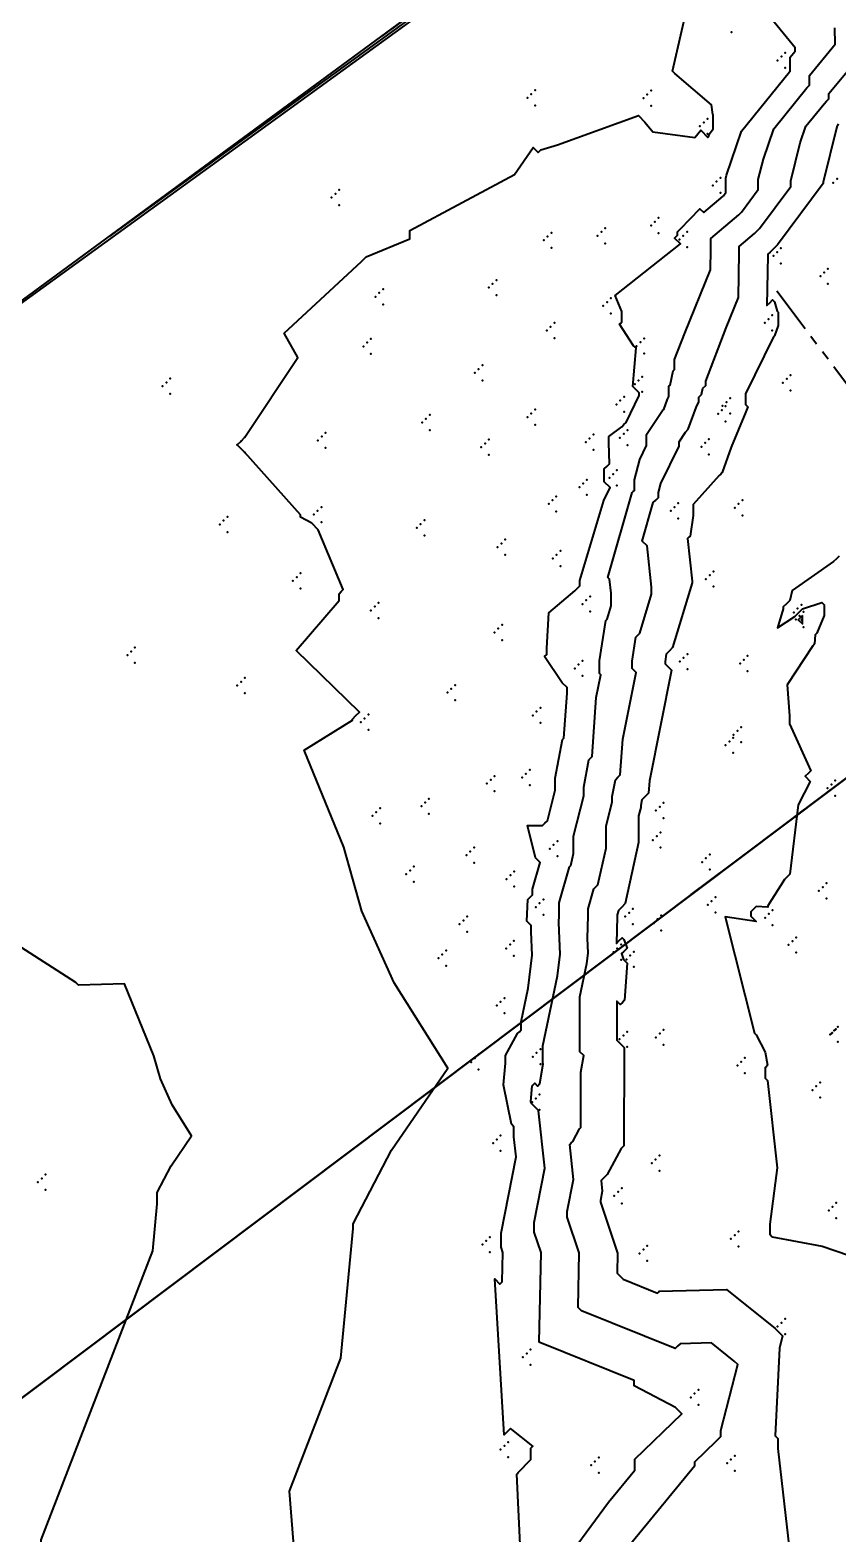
# Model space of a CAD drawing. Header units: metres. Extents: x 419582 to 423558, y 4805372 to 4807539.
# Drawn here: x 422705.66 to 422726.98, y 4807176.81 to 4807216.51 of the extents above; entities that cross this region are included whole.
import ezdxf

# ---------------------------------------------------------------- set-up
doc = ezdxf.new("R2010")
doc.units = ezdxf.units.M
doc.linetypes.add('PHANTOM', pattern=[2.5, 1.25, -0.25, 0.25, -0.25, 0.25, -0.25])
for name, color, linetype in [('C-TINN', 4, 'Continuous'), ('C-TINN-BNDY', 110, 'Continuous'), ('C-TOPO-MAJR', 9, 'Continuous'), ('C-TOPO-MINR', 8, 'Continuous'), ('LS', 7, 'Continuous')]:
    doc.layers.add(name, color=color, linetype=linetype)
doc.styles.get("Standard").update_dxf_attribs({"font": 'simplex.shx'})

# ---------------------------------------------------------------- blocks, each defined once
blk = doc.blocks.new('Susp A +0 +0')
at = {"linetype": 'PHANTOM', "flags": 128}
for points in [[(0, -11.382), (0, 11.382)], [(-11.382, 0), (11.382, 0)]]:
    blk.add_lwpolyline(points, dxfattribs=at)
at = {"flags": 128}
blk.add_lwpolyline([(-3.4, -3.4), (-3.4, 3.4), (3.4, 3.4), (3.4, -3.4)], close=True, dxfattribs=at)
at = {"layer": 'LS', "insert": (-3.273, -0.383), "char_height": 0.51577, "width": 9.13592, "attachment_point": 1}
blk.add_mtext('Susp A\\PBase +0 Leg +0', dxfattribs=at)

msp = doc.modelspace()

# ---------------------------------------------------------------- linework, layer by layer
at = {"color": 31, "lineweight": 30, "true_color": 0xffbd7a, "elevation": 1718.013}
msp.add_lwpolyline([(423449.834, 4807399.592), (423130.593, 4807500.114), (421950.92, 4806612.998), (421795.045, 4806430.988), (421305.015, 4806147.038), (421305.015, 4806147.038), (420630.083, 4805770.97), (419765.157, 4805549.54), (419617.356, 4805580.088)], dxfattribs=at)
at = {"layer": 'C-TINN', "color": 4, "linetype": 'Continuous', "lineweight": -3}
for p in [(422724.17, 4807216.45, 1751.31), (422725.49, 4807215.81, 1751.75), (422725.59, 4807215.91, 1751.75), (422725.39, 4807215.71, 1751.75), (422725.59, 4807215.51, 1751.75), (422718.79, 4807214.72, 1750.6), (422718.89, 4807214.82, 1750.6), (422718.99, 4807214.92, 1750.6), (422721.85, 4807214.71, 1750.87), (422721.95, 4807214.81, 1750.87), (422722.05, 4807214.91, 1750.87), (422718.99, 4807214.52, 1750.6), (422722.05, 4807214.51, 1750.87), (422723.34, 4807213.97, 1750.94), (422723.44, 4807214.07, 1750.94), (422723.54, 4807214.17, 1750.94), (422723.54, 4807213.77, 1750.94), (422723.88, 4807212.61, 1751.83), (422713.82, 4807212.29, 1750.55), (422723.68, 4807212.41, 1751.83), (422723.78, 4807212.51, 1751.83), (422723.88, 4807212.21, 1751.83), (422726.86, 4807212.48, 1755.31), (422726.96, 4807212.58, 1755.31), (422713.62, 4807212.09, 1750.55), (422713.72, 4807212.19, 1750.55), (422713.82, 4807211.89, 1750.55), (422722.15, 4807211.45, 1751.43), (422722.25, 4807211.55, 1751.43), (422719.32, 4807211.06, 1751.75), (422719.42, 4807211.16, 1751.75), (422720.64, 4807211.08, 1751.85), (422720.74, 4807211.18, 1751.85), (422720.84, 4807211.28, 1751.85), (422722.05, 4807211.35, 1751.43), (422722.25, 4807211.15, 1751.43), (422722.9, 4807211.08, 1752.17), (422723, 4807211.18, 1752.17), (422719.22, 4807210.96, 1751.75), (422719.42, 4807210.76, 1751.75), (422720.84, 4807210.88, 1751.85), (422722.8, 4807210.98, 1752.17), (422723, 4807210.78, 1752.17), (422725.38, 4807210.65, 1755.2), (422725.48, 4807210.75, 1755.2), (422725.28, 4807210.55, 1755.2), (422725.48, 4807210.35, 1755.2), (422717.97, 4807209.91, 1751.55), (422726.52, 4807210.01, 1755.6), (422726.62, 4807210.11, 1755.6), (422726.72, 4807210.21, 1755.6), (422714.78, 4807209.47, 1751.28), (422714.88, 4807209.57, 1751.28), (422714.98, 4807209.67, 1751.28), (422717.77, 4807209.71, 1751.55), (422717.87, 4807209.81, 1751.55), (422717.97, 4807209.51, 1751.55), (422720.99, 4807209.43, 1751.99), (422726.72, 4807209.81, 1755.6), (422714.98, 4807209.27, 1751.28), (422720.79, 4807209.23, 1751.99), (422720.89, 4807209.33, 1751.99), (422720.99, 4807209.03, 1751.99), (422719.4, 4807208.68, 1751.51), (422719.5, 4807208.78, 1751.51), (422725.05, 4807208.78, 1754.93), (422725.15, 4807208.88, 1754.93), (422725.25, 4807208.98, 1754.93), (422714.56, 4807208.26, 1751.18), (422714.66, 4807208.36, 1751.18), (422719.3, 4807208.58, 1751.51), (422719.5, 4807208.38, 1751.51), (422721.77, 4807208.27, 1752.02), (422721.87, 4807208.37, 1752.02), (422725.25, 4807208.58, 1754.93), (422714.46, 4807208.16, 1751.18), (422714.66, 4807207.96, 1751.18), (422721.67, 4807208.17, 1752.02), (422721.87, 4807207.97, 1752.02), (422717.4, 4807207.46, 1751.1), (422717.5, 4807207.56, 1751.1), (422717.6, 4807207.66, 1751.1), (422709.16, 4807207.11, 1750.65), (422709.26, 4807207.21, 1750.65), (422709.36, 4807207.31, 1750.65), (422717.6, 4807207.26, 1751.1), (422721.62, 4807207.16, 1752.12), (422721.72, 4807207.26, 1752.12), (422721.82, 4807207.36, 1752.12), (422725.53, 4807207.2, 1755.51), (422725.63, 4807207.3, 1755.51), (422725.73, 4807207.4, 1755.51), (422709.36, 4807206.91, 1750.65), (422721.24, 4807206.73, 1751.45), (422721.34, 4807206.83, 1751.45), (422721.82, 4807206.96, 1752.12), (422724.04, 4807206.69, 1754.79), (422724.14, 4807206.79, 1754.79), (422725.73, 4807207, 1755.51), (422716.21, 4807206.35, 1751.1), (422718.79, 4807206.29, 1751.24), (422718.89, 4807206.39, 1751.24), (422718.99, 4807206.49, 1751.24), (422721.14, 4807206.63, 1751.45), (422721.34, 4807206.43, 1751.45), (422723.82, 4807206.38, 1754.77), (422723.92, 4807206.48, 1754.77), (422723.94, 4807206.59, 1754.79), (422724.02, 4807206.58, 1754.77), (422724.14, 4807206.39, 1754.79), (422713.46, 4807205.88, 1751), (422716.01, 4807206.15, 1751.1), (422716.11, 4807206.25, 1751.1), (422716.21, 4807205.95, 1751.1), (422718.99, 4807206.09, 1751.24), (422721.43, 4807205.95, 1752.41), (422724.02, 4807206.18, 1754.77), (422711.13, 4807205.56, 1751), (422711.23, 4807205.66, 1751), (422711.33, 4807205.76, 1751), (422713.26, 4807205.68, 1751), (422713.36, 4807205.78, 1751), (422713.46, 4807205.48, 1751), (422717.57, 4807205.5, 1751.17), (422717.67, 4807205.6, 1751.17), (422717.77, 4807205.7, 1751.17), (422720.33, 4807205.63, 1751.42), (422720.43, 4807205.73, 1751.42), (422720.53, 4807205.83, 1751.42), (422721.23, 4807205.75, 1752.41), (422721.33, 4807205.85, 1752.41), (422721.43, 4807205.55, 1752.41), (422723.38, 4807205.51, 1754.69), (422723.48, 4807205.61, 1754.69), (422723.58, 4807205.71, 1754.69), (422711.33, 4807205.36, 1751), (422717.77, 4807205.3, 1751.17), (422720.53, 4807205.43, 1751.42), (422723.58, 4807205.31, 1754.69), (422720.95, 4807204.69, 1752.27), (422721.05, 4807204.79, 1752.27), (422721.15, 4807204.89, 1752.27), (422720.16, 4807204.44, 1751.1), (422720.26, 4807204.54, 1751.1), (422720.36, 4807204.64, 1751.1), (422721.15, 4807204.49, 1752.27), (422713.35, 4807203.92, 1751.04), (422719.35, 4807204, 1751.41), (422719.45, 4807204.1, 1751.41), (422719.55, 4807204.2, 1751.41), (422720.36, 4807204.24, 1751.1), (422722.67, 4807203.92, 1754.83), (422722.77, 4807204.02, 1754.83), (422724.26, 4807203.9, 1755.47), (422724.36, 4807204, 1755.47), (422724.46, 4807204.1, 1755.47), (422710.77, 4807203.56, 1750.78), (422710.87, 4807203.66, 1750.78), (422713.15, 4807203.72, 1751.04), (422713.25, 4807203.82, 1751.04), (422713.35, 4807203.52, 1751.04), (422716.07, 4807203.57, 1751.15), (422719.55, 4807203.8, 1751.41), (422722.57, 4807203.82, 1754.83), (422722.77, 4807203.62, 1754.83), (422724.46, 4807203.7, 1755.47), (422710.67, 4807203.46, 1750.78), (422710.87, 4807203.26, 1750.78), (422715.87, 4807203.37, 1751.15), (422715.97, 4807203.47, 1751.15), (422716.07, 4807203.17, 1751.15), (422718, 4807202.86, 1751.35), (422718.1, 4807202.96, 1751.35), (422718.2, 4807203.06, 1751.35), (422719.66, 4807202.76, 1751.1), (422718.2, 4807202.66, 1751.35), (422719.46, 4807202.56, 1751.1), (422719.56, 4807202.66, 1751.1), (422719.66, 4807202.36, 1751.1), (422712.6, 4807201.97, 1750.77), (422712.7, 4807202.07, 1750.77), (422712.8, 4807202.17, 1750.77), (422723.5, 4807202.02, 1755.34), (422723.6, 4807202.12, 1755.34), (422723.7, 4807202.22, 1755.34), (422712.8, 4807201.77, 1750.77), (422720.44, 4807201.56, 1752.48), (422723.7, 4807201.82, 1755.34), (422714.66, 4807201.19, 1751.19), (422714.76, 4807201.29, 1751.19), (422714.86, 4807201.39, 1751.19), (422720.24, 4807201.36, 1752.48), (422720.34, 4807201.46, 1752.48), (422720.44, 4807201.16, 1752.48), (422725.82, 4807201.14, 1756.1), (422725.92, 4807201.24, 1756.1), (422726.02, 4807201.34, 1756.1), (422726.07, 4807201.15, 1755.92), (422714.86, 4807200.99, 1751.19), (422718.02, 4807200.71, 1751.33), (422718.12, 4807200.81, 1751.33), (422725.87, 4807200.95, 1755.92), (422725.97, 4807201.05, 1755.92), (422726.02, 4807200.94, 1756.1), (422726.07, 4807200.75, 1755.92), (422717.92, 4807200.61, 1751.33), (422718.12, 4807200.41, 1751.33), (422708.23, 4807200.01, 1750.97), (422708.33, 4807200.11, 1750.97), (422708.43, 4807200.21, 1750.97), (422722.91, 4807199.94, 1755.45), (422723.01, 4807200.04, 1755.45), (422724.6, 4807199.99, 1755.82), (422708.43, 4807199.81, 1750.97), (422720.04, 4807199.66, 1752.48), (422720.14, 4807199.76, 1752.48), (422720.24, 4807199.86, 1752.48), (422722.81, 4807199.84, 1755.45), (422723.01, 4807199.64, 1755.45), (422724.4, 4807199.79, 1755.82), (422724.5, 4807199.89, 1755.82), (422724.6, 4807199.59, 1755.82), (422711.13, 4807199.21, 1750.87), (422711.23, 4807199.31, 1750.87), (422711.33, 4807199.41, 1750.87), (422716.78, 4807199.12, 1751.06), (422716.88, 4807199.22, 1751.06), (422720.24, 4807199.46, 1752.48), (422711.33, 4807199.01, 1750.87), (422716.68, 4807199.02, 1751.06), (422716.88, 4807198.82, 1751.06), (422714.49, 4807198.34, 1751.01), (422714.59, 4807198.44, 1751.01), (422718.93, 4807198.42, 1751.17), (422719.03, 4807198.52, 1751.17), (422719.13, 4807198.62, 1751.17), (422714.39, 4807198.24, 1751.01), (422714.59, 4807198.04, 1751.01), (422719.13, 4807198.22, 1751.17), (422724.33, 4807198.01, 1755.77), (422724.43, 4807198.11, 1755.77), (422724.02, 4807197.63, 1755.65), (422724.12, 4807197.73, 1755.65), (422724.22, 4807197.83, 1755.65), (422724.23, 4807197.91, 1755.77), (422724.43, 4807197.71, 1755.77), (422724.22, 4807197.43, 1755.65), (422717.92, 4807196.82, 1751.25), (422718.65, 4807196.78, 1751.11), (422718.75, 4807196.88, 1751.11), (422718.85, 4807196.98, 1751.11), (422717.72, 4807196.62, 1751.25), (422717.82, 4807196.72, 1751.25), (422717.92, 4807196.42, 1751.25), (422718.85, 4807196.58, 1751.11), (422726.71, 4807196.5, 1756.08), (422726.81, 4807196.6, 1756.08), (422726.91, 4807196.7, 1756.08), (422714.9, 4807195.97, 1751.15), (422715.99, 4807196.02, 1751.08), (422716.09, 4807196.12, 1751.08), (422716.19, 4807196.22, 1751.08), (422722.28, 4807196.01, 1755.53), (422722.38, 4807196.11, 1755.53), (422726.91, 4807196.3, 1756.08), (422714.7, 4807195.77, 1751.15), (422714.8, 4807195.87, 1751.15), (422714.9, 4807195.57, 1751.15), (422716.19, 4807195.82, 1751.08), (422722.18, 4807195.91, 1755.53), (422722.38, 4807195.71, 1755.53), (422722.2, 4807195.23, 1755.44), (422722.3, 4807195.33, 1755.44), (422717.28, 4807194.83, 1751.21), (422717.38, 4807194.93, 1751.21), (422719.38, 4807194.9, 1752.51), (422719.48, 4807195, 1752.51), (422719.58, 4807195.1, 1752.51), (422722.1, 4807195.13, 1755.44), (422722.3, 4807194.93, 1755.44), (422723.6, 4807194.75, 1755.76), (422715.79, 4807194.43, 1751.22), (422717.18, 4807194.73, 1751.21), (422717.38, 4807194.53, 1751.21), (422719.58, 4807194.7, 1752.51), (422723.4, 4807194.55, 1755.76), (422723.5, 4807194.65, 1755.76), (422723.6, 4807194.35, 1755.76), (422715.59, 4807194.23, 1751.22), (422715.69, 4807194.33, 1751.22), (422715.79, 4807194.03, 1751.22), (422718.24, 4807194.1, 1751.23), (422718.34, 4807194.2, 1751.23), (422718.44, 4807194.3, 1751.23), (422726.68, 4807193.99, 1756.11), (422718.44, 4807193.9, 1751.23), (422719.21, 4807193.56, 1752.46), (422723.75, 4807193.62, 1755.95), (422726.48, 4807193.79, 1756.11), (422726.58, 4807193.89, 1756.11), (422726.68, 4807193.59, 1756.11), (422719.01, 4807193.36, 1752.46), (422719.11, 4807193.46, 1752.46), (422719.21, 4807193.16, 1752.46), (422721.47, 4807193.21, 1755.28), (422721.57, 4807193.31, 1755.28), (422723.55, 4807193.42, 1755.95), (422723.65, 4807193.52, 1755.95), (422723.75, 4807193.22, 1755.95), (422725.16, 4807193.18, 1756.02), (422725.26, 4807193.28, 1756.02), (422717, 4807192.91, 1751.2), (422717.1, 4807193.01, 1751.2), (422717.2, 4807193.11, 1751.2), (422721.37, 4807193.11, 1755.28), (422721.57, 4807192.91, 1755.28), (422722.12, 4807192.94, 1755.72), (422722.22, 4807193.04, 1755.72), (422722.32, 4807193.14, 1755.72), (422725.06, 4807193.08, 1756.02), (422725.26, 4807192.88, 1756.02), (422717.2, 4807192.71, 1751.2), (422718.33, 4807192.37, 1751.35), (422718.43, 4807192.47, 1751.35), (422721.26, 4807192.37, 1754.91), (422722.32, 4807192.74, 1755.72), (422725.68, 4807192.36, 1756.32), (422725.78, 4807192.46, 1756.32), (422725.88, 4807192.56, 1756.32), (422716.44, 4807192.01, 1751.2), (422716.54, 4807192.11, 1751.2), (422716.64, 4807192.21, 1751.2), (422718.23, 4807192.27, 1751.35), (422718.43, 4807192.07, 1751.35), (422721.06, 4807192.17, 1754.91), (422721.16, 4807192.27, 1754.91), (422721.26, 4807191.97, 1754.91), (422721.4, 4807191.98, 1755.1), (422721.5, 4807192.08, 1755.1), (422721.6, 4807192.18, 1755.1), (422725.88, 4807192.16, 1756.32), (422716.64, 4807191.81, 1751.2), (422721.6, 4807191.78, 1755.1), (422718.08, 4807190.86, 1751.19), (422718.18, 4807190.96, 1751.19), (422717.98, 4807190.76, 1751.19), (422718.18, 4807190.56, 1751.19), (422721.42, 4807190.07, 1755.07), (422722.28, 4807190.02, 1755.58), (422722.38, 4807190.12, 1755.58), (422726.78, 4807190, 1756.29), (422726.81, 4807190.02, 1756.28), (422726.83, 4807190.04, 1756.28), (422726.88, 4807190.1, 1756.29), (422726.91, 4807190.12, 1756.28), (422726.93, 4807190.14, 1756.28), (422726.98, 4807190.2, 1756.29), (422719.13, 4807189.61, 1752.93), (422721.22, 4807189.87, 1755.07), (422721.32, 4807189.97, 1755.07), (422721.42, 4807189.67, 1755.07), (422722.18, 4807189.92, 1755.58), (422722.38, 4807189.72, 1755.58), (422726.98, 4807189.8, 1756.29), (422717.3, 4807189.27, 1751.09), (422717.4, 4807189.37, 1751.09), (422717.5, 4807189.47, 1751.09), (422718.93, 4807189.41, 1752.93), (422719.03, 4807189.51, 1752.93), (422719.13, 4807189.21, 1752.93), (422724.43, 4807189.28, 1755.91), (422724.53, 4807189.38, 1755.91), (422717.5, 4807189.07, 1751.09), (422724.33, 4807189.18, 1755.91), (422724.53, 4807188.98, 1755.91), (422719.11, 4807188.41, 1753.04), (422726.31, 4807188.53, 1756.21), (422726.41, 4807188.63, 1756.21), (422726.51, 4807188.73, 1756.21), (422718.91, 4807188.21, 1753.04), (422719.01, 4807188.31, 1753.04), (422719.11, 4807188.01, 1753.04), (422726.51, 4807188.33, 1756.21), (422717.98, 4807187.23, 1751.46), (422718.08, 4807187.33, 1751.46), (422717.88, 4807187.13, 1751.46), (422718.08, 4807186.93, 1751.46), (422722.27, 4807186.8, 1755.74), (422722.07, 4807186.6, 1755.74), (422722.17, 4807186.7, 1755.74), (422705.87, 4807186.1, 1749.43), (422705.97, 4807186.2, 1749.43), (422706.07, 4807186.3, 1749.43), (422722.27, 4807186.4, 1755.74), (422706.07, 4807185.9, 1749.43), (422721.08, 4807185.74, 1755.42), (422721.18, 4807185.84, 1755.42), (422721.28, 4807185.94, 1755.42), (422721.28, 4807185.54, 1755.42), (422726.74, 4807185.35, 1756.36), (422726.84, 4807185.45, 1756.36), (422726.94, 4807185.55, 1756.36), (422726.94, 4807185.15, 1756.36), (422717.6, 4807184.45, 1751.66), (422717.7, 4807184.55, 1751.66), (422717.8, 4807184.65, 1751.66), (422721.95, 4807184.42, 1755.58), (422724.16, 4807184.6, 1755.81), (422724.26, 4807184.7, 1755.81), (422724.36, 4807184.8, 1755.81), (422717.8, 4807184.25, 1751.66), (422721.75, 4807184.22, 1755.58), (422721.85, 4807184.32, 1755.58), (422724.36, 4807184.4, 1755.81), (422721.95, 4807184.02, 1755.58), (422725.59, 4807182.49, 1755.06), (422725.39, 4807182.29, 1755.06), (422725.49, 4807182.39, 1755.06), (422725.59, 4807182.09, 1755.06), (422718.87, 4807181.68, 1752.78), (422718.67, 4807181.48, 1752.78), (422718.77, 4807181.58, 1752.78), (422718.87, 4807181.28, 1752.78), (422723.2, 4807180.52, 1753.12), (422723.3, 4807180.62, 1753.12), (422723.1, 4807180.42, 1753.12), (422723.3, 4807180.22, 1753.12), (422718.08, 4807179.04, 1751.85), (422718.18, 4807179.14, 1751.85), (422718.28, 4807179.24, 1751.85), (422724.26, 4807178.88, 1754.54), (422718.28, 4807178.84, 1751.85), (422720.47, 4807178.63, 1752.4), (422720.57, 4807178.73, 1752.4), (422720.67, 4807178.83, 1752.4), (422724.06, 4807178.68, 1754.54), (422724.16, 4807178.78, 1754.54), (422724.26, 4807178.48, 1754.54), (422720.67, 4807178.43, 1752.4)]:
    msp.add_point(p, dxfattribs=at)
at = {"layer": 'C-TINN-BNDY', "color": 110, "linetype": 'Continuous', "lineweight": -3, "flags": 128}
msp.add_lwpolyline([(422687.35, 4807196.06), (422733.46, 4807229.97), (422816.89, 4807294.32), (422970.41, 4807406.15), (423032.94, 4807452.91), (423105.4, 4807508.16), (423127.06, 4807514.05), (423134.81, 4807515.9), (423155.26, 4807511.44), (423220.21, 4807493.91)], dxfattribs=at)
at = {"layer": 'C-TOPO-MAJR', "color": 9, "linetype": 'Continuous', "lineweight": -3, "flags": 128}
for points, elevation in [([(422726.985, 4807214.035), (422726.957, 4807213.953), (422726.595, 4807212.492), (422726.595, 4807212.456), (422725.385, 4807210.837), (422725.291, 4807210.743), (422725.197, 4807210.649), (422725.13, 4807210.592), (422725.13, 4807210.565), (422725.11, 4807209.239), (422725.184, 4807209.313), (422725.258, 4807209.387), (422725.31, 4807209.335), (422725.383, 4807209.088), (422725.404, 4807209.067), (422725.404, 4807208.709), (422725.308, 4807208.438), (422725.296, 4807208.426), (422725.284, 4807208.413), (422724.545, 4807206.91), (422724.545, 4807206.626), (422724.604, 4807206.568), (422724.551, 4807206.435), (422724.165, 4807205.497), (422723.93, 4807204.829), (422723.89, 4807204.789), (422723.85, 4807204.75), (422723.166, 4807203.988), (422723.166, 4807203.694), (422723.08, 4807203.153), (422723.047, 4807203.12), (422723.013, 4807203.087), (422723.136, 4807201.965), (422723.136, 4807201.918), (422722.621, 4807200.21), (422722.536, 4807200.125), (422722.451, 4807200.04), (422722.421, 4807199.843), (422722.421, 4807199.782), (422722.59, 4807199.613), (422722.008, 4807196.692), (422721.985, 4807196.366), (422721.897, 4807196.279), (422721.809, 4807196.191), (422721.781, 4807196.038), (422721.781, 4807195.99), (422721.724, 4807195.768), (422721.722, 4807195.125), (422721.722, 4807195.065), (422721.369, 4807193.451), (422721.279, 4807193.361), (422721.189, 4807193.271), (422721.156, 4807193.155), (422721.156, 4807193.115), (422721.135, 4807192.399), (422721.211, 4807192.474), (422721.287, 4807192.55), (422721.335, 4807192.501), (422721.421, 4807192.28), (422721.374, 4807192.233), (422721.321, 4807192.18), (422721.274, 4807192.133), (422721.326, 4807191.975), (422721.421, 4807191.88), (422721.35, 4807190.901), (422721.294, 4807190.845), (422721.237, 4807190.789), (422721.15, 4807190.876), (422721.152, 4807189.861), (422721.152, 4807189.848), (422721.345, 4807189.655), (422721.34, 4807189.627), (422721.34, 4807189.613), (422721.331, 4807187.059), (422721.259, 4807186.986), (422720.897, 4807186.305), (422720.815, 4807186.223), (422720.732, 4807186.141), (422720.762, 4807185.866), (422720.714, 4807185.618), (422720.714, 4807185.574), (422721.166, 4807184.224), (422721.153, 4807183.694), (422721.312, 4807183.535), (422722.221, 4807183.171), (422722.245, 4807183.195), (422722.268, 4807183.218), (422724.041, 4807183.262), (422725.325, 4807182.238), (422725.519, 4807182.045), (422725.437, 4807181.72), (422725.325, 4807179.404), (422725.393, 4807179.337), (422725.393, 4807179.072), (422726.124, 4807172.688)], 1755), ([(422708.64, 4807154.678), (422708.924, 4807162.74), (422708.877, 4807162.787), (422708.877, 4807163.093), (422710.131, 4807166.456), (422710.048, 4807166.539), (422706.15, 4807173.989), (422706.15, 4807174.237), (422705.959, 4807176.658), (422708.899, 4807184.284), (422709.017, 4807185.529), (422709.017, 4807185.827), (422709.386, 4807186.533), (422709.926, 4807187.32), (422709.409, 4807188.139), (422709.102, 4807188.825), (422708.93, 4807189.438), (422708.152, 4807191.331), (422706.944, 4807191.3), (422706.869, 4807191.374), (422697.04, 4807197.679)], 1750)]:
    msp.add_lwpolyline(points, dxfattribs=dict(at, elevation=elevation))
at = {"layer": 'C-TOPO-MINR', "color": 8, "linetype": 'Continuous', "lineweight": -3, "flags": 128}
for points, elevation in [([(422725.168, 4807223.766), (422714.93, 4807216.343)], 1753), ([(422721.954, 4807221.361), (422707.748, 4807211.061)], 1752), ([(422718.74, 4807218.957), (422700.565, 4807205.779)], 1751), ([(422712.869, 4807173.401), (422712.511, 4807177.946), (422713.862, 4807181.45), (422714.188, 4807184.879), (422714.188, 4807184.998), (422715.204, 4807186.942), (422716.691, 4807189.109), (422715.268, 4807191.365), (422714.42, 4807193.255), (422713.947, 4807194.944), (422712.895, 4807197.506), (422714.171, 4807198.295), (422714.171, 4807198.324), (422714.264, 4807198.416), (422714.357, 4807198.509), (422712.683, 4807200.133), (422713.819, 4807201.452), (422713.819, 4807201.633), (422713.873, 4807201.688), (422713.928, 4807201.743), (422713.269, 4807203.32), (422713.098, 4807203.49), (422712.799, 4807203.649), (422712.799, 4807203.711), (422711.33, 4807205.36), (422711.13, 4807205.56), (422711.23, 4807205.66), (422711.33, 4807205.76), (422712.728, 4807207.871), (422712.371, 4807208.51), (422714.412, 4807210.398), (422714.473, 4807210.46), (422714.535, 4807210.522), (422715.688, 4807210.999), (422715.688, 4807211.219), (422718.445, 4807212.695), (422718.94, 4807213.412), (422719.07, 4807213.282), (422719.105, 4807213.317), (422719.14, 4807213.351), (422719.582, 4807213.483), (422721.716, 4807214.255), (422721.889, 4807214.082), (422722.096, 4807213.823), (422723.207, 4807213.674), (422723.363, 4807213.865), (422723.549, 4807213.678), (422723.556, 4807213.685), (422723.563, 4807213.692), (422723.591, 4807213.774), (422723.692, 4807213.899), (422723.692, 4807214.269), (422723.677, 4807214.284), (422723.642, 4807214.54), (422722.676, 4807215.365), (422722.617, 4807215.424), (422723.203, 4807218.006)], 1751), ([(422718.75, 4807173.37), (422718.505, 4807178.395), (422718.523, 4807178.414), (422718.542, 4807178.432), (422718.877, 4807178.783), (422718.877, 4807179.074), (422718.905, 4807179.101), (422718.932, 4807179.128), (422718.375, 4807179.569), (422718.343, 4807179.601), (422718.259, 4807179.517), (422718.175, 4807179.434), (422717.925, 4807183.548), (422718.064, 4807183.409), (422718.094, 4807183.439), (422718.125, 4807183.47), (422718.143, 4807184.247), (422718.097, 4807184.385), (422718.097, 4807184.749), (422718.489, 4807186.768), (422718.432, 4807187.299), (422718.432, 4807187.562), (422718.364, 4807187.631), (422718.158, 4807188.669), (422718.207, 4807189.238), (422718.207, 4807189.44), (422718.529, 4807190.025), (422718.576, 4807190.071), (422718.622, 4807190.118), (422718.622, 4807190.332), (422718.807, 4807191.223), (422718.91, 4807192.088), (422718.887, 4807192.708), (422718.887, 4807192.874), (422718.77, 4807192.991), (422718.797, 4807193.562), (422718.859, 4807193.625), (422718.922, 4807193.687), (422718.922, 4807193.837), (422719.126, 4807194.541), (422719.005, 4807194.661), (422718.789, 4807195.515), (422719.187, 4807195.512), (422719.251, 4807195.576), (422719.314, 4807195.639), (422719.521, 4807196.445), (422719.521, 4807196.765), (422719.711, 4807197.78), (422719.73, 4807197.799), (422719.749, 4807197.818), (422719.833, 4807199.006), (422719.833, 4807199.152), (422719.707, 4807199.279), (422719.239, 4807199.973), (422719.297, 4807200.031), (422719.297, 4807200.198), (422719.355, 4807201.13), (422720.038, 4807201.708), (422720.103, 4807201.773), (422720.169, 4807201.838), (422720.169, 4807201.977), (422720.806, 4807204.091), (422720.968, 4807204.432), (422720.814, 4807204.586), (422720.814, 4807204.678), (422720.817, 4807204.925), (422720.885, 4807204.993), (422720.953, 4807205.062), (422720.94, 4807205.617), (422720.94, 4807205.783), (422721.277, 4807206.04), (422721.334, 4807206.098), (422721.392, 4807206.155), (422721.734, 4807206.865), (422721.734, 4807206.937), (422721.57, 4807207.101), (422721.658, 4807208.123), (422721.585, 4807208.178), (422721.217, 4807208.743), (422721.25, 4807208.777), (422721.283, 4807208.81), (422721.283, 4807209.077), (422721.102, 4807209.505), (422722.828, 4807210.865), (422722.674, 4807211.019), (422722.751, 4807211.096), (422722.751, 4807211.188), (422722.828, 4807211.265), (422723.34, 4807211.795), (422723.44, 4807211.695), (422723.951, 4807212.126), (422723.956, 4807212.131), (422723.961, 4807212.136), (422724.026, 4807212.223), (422724.026, 4807212.604), (422724.045, 4807212.682), (422724.439, 4807213.839), (422725.704, 4807215.405), (422725.711, 4807215.412), (422725.719, 4807215.419), (422725.719, 4807215.791), (422725.855, 4807215.955), (422725.852, 4807216.041), (422725.061, 4807217.008)], 1752), ([(422719.998, 4807176.384), (422720.925, 4807177.653), (422721.62, 4807178.5), (422721.62, 4807178.788), (422722.862, 4807179.988), (422722.695, 4807180.155), (422721.607, 4807180.724), (422721.607, 4807180.865), (422719.112, 4807181.864), (422719.096, 4807181.88), (422719.15, 4807184.24), (422718.969, 4807184.781), (422718.969, 4807185.038), (422719.247, 4807186.467), (422719.084, 4807187.983), (422719.084, 4807187.993), (422718.889, 4807188.188), (422718.881, 4807188.228), (422718.917, 4807188.646), (422718.981, 4807188.71), (422719.054, 4807188.637), (422719.117, 4807188.701), (422719.205, 4807189.225), (422719.198, 4807189.232), (422719.198, 4807189.619), (422719.198, 4807189.701), (422719.581, 4807191.549), (422719.649, 4807192.116), (422719.618, 4807192.942), (422719.624, 4807193.15), (422719.624, 4807193.474), (422719.897, 4807194.419), (422719.914, 4807194.436), (422719.932, 4807194.454), (422720.001, 4807194.772), (422720.001, 4807195.105), (422720.002, 4807195.231), (422720.274, 4807196.294), (422720.274, 4807196.522), (422720.41, 4807197.25), (422720.452, 4807197.292), (422720.494, 4807197.334), (422720.605, 4807198.889), (422720.725, 4807199.492), (422720.69, 4807199.527), (422720.69, 4807199.856), (422720.855, 4807200.929), (422720.872, 4807200.946), (422720.89, 4807200.964), (422720.996, 4807201.316), (422720.996, 4807201.644), (422720.956, 4807202.016), (422720.911, 4807202.06), (422721.555, 4807204.299), (422721.583, 4807204.327), (422721.612, 4807204.356), (422721.612, 4807204.642), (422721.757, 4807205.177), (422721.935, 4807205.54), (422721.935, 4807205.836), (422722.354, 4807206.464), (422722.388, 4807206.498), (422722.484, 4807206.767), (422722.519, 4807206.838), (422722.519, 4807207.106), (422722.552, 4807207.139), (422722.638, 4807207.517), (422722.673, 4807207.553), (422722.673, 4807207.811), (422722.941, 4807208.508), (422723.616, 4807210.179), (422723.625, 4807210.717), (422723.625, 4807211.007), (422724.366, 4807211.634), (422724.401, 4807211.668), (422724.435, 4807211.703), (422724.882, 4807212.301), (422724.882, 4807212.566), (422725.016, 4807213.106), (422725.288, 4807213.904), (422726.161, 4807214.986), (422726.197, 4807215.021), (422726.233, 4807215.057), (422726.233, 4807215.314), (422726.914, 4807216.134), (422726.901, 4807216.567)], 1753), ([(422721.351, 4807176.358), (422723.205, 4807178.617), (422723.205, 4807178.718), (422723.771, 4807179.266), (422723.833, 4807179.328), (422723.895, 4807179.39), (422723.895, 4807179.542), (422724.339, 4807181.287), (422724.248, 4807181.378), (422723.647, 4807181.857), (422722.817, 4807181.836), (422722.753, 4807181.772), (422722.689, 4807181.708), (422720.212, 4807182.7), (422720.125, 4807182.787), (422720.158, 4807184.232), (422719.841, 4807185.177), (422719.841, 4807185.328), (422720.004, 4807186.167), (422719.905, 4807187.094), (422719.945, 4807187.135), (422719.985, 4807187.175), (422720.162, 4807187.509), (422720.198, 4807187.544), (422720.202, 4807188.795), (422720.202, 4807189.006), (422720.275, 4807189.44), (422720.175, 4807189.54), (422720.175, 4807189.74), (422720.173, 4807190.993), (422720.355, 4807191.874), (422720.388, 4807192.144), (422720.373, 4807192.538), (422720.39, 4807193.133), (422720.39, 4807193.314), (422720.543, 4807193.845), (422720.597, 4807193.899), (422720.65, 4807193.952), (422720.862, 4807194.919), (422720.862, 4807195.115), (422720.863, 4807195.5), (422721.027, 4807196.142), (422721.027, 4807196.28), (422721.11, 4807196.721), (422721.175, 4807196.786), (422721.24, 4807196.85), (422721.306, 4807197.79), (422721.658, 4807199.552), (422721.555, 4807199.654), (422721.555, 4807199.85), (422721.653, 4807200.484), (422721.704, 4807200.536), (422721.755, 4807200.587), (422722.066, 4807201.617), (422722.066, 4807201.804), (422721.947, 4807202.892), (422721.818, 4807203.022), (422722.11, 4807204.037), (422722.177, 4807204.105), (422722.245, 4807204.172), (422722.245, 4807204.302), (422722.31, 4807204.545), (422722.79, 4807205.522), (422722.79, 4807205.643), (422722.961, 4807205.899), (422723.034, 4807205.972), (422723.239, 4807206.549), (422723.313, 4807206.699), (422723.313, 4807206.818), (422723.383, 4807206.888), (422723.421, 4807207.055), (422723.493, 4807207.127), (422723.493, 4807207.241), (422724.034, 4807208.649), (422724.359, 4807209.454), (422724.377, 4807210.641), (422724.377, 4807210.8), (422724.781, 4807211.141), (422724.846, 4807211.205), (422724.91, 4807211.27), (422725.738, 4807212.378), (422725.738, 4807212.529), (422725.986, 4807213.529), (422726.136, 4807213.97), (422726.618, 4807214.566), (422726.683, 4807214.631), (422726.747, 4807214.695), (422726.747, 4807214.837), (422727.972, 4807216.313)], 1754), ([(422727.016, 4807202.625), (422726.943, 4807202.553), (422726.87, 4807202.48), (422725.772, 4807201.715), (422725.715, 4807201.456), (422725.628, 4807201.369), (422725.541, 4807201.282), (422725.541, 4807201.229), (422725.384, 4807200.729), (422725.848, 4807201.034), (422725.903, 4807201.09), (422725.948, 4807201.134), (422726.003, 4807201.19), (422726.048, 4807201.234), (422726.559, 4807201.399), (422726.616, 4807201.341), (422726.616, 4807201.056), (422726.426, 4807200.59), (422726.406, 4807200.57), (422726.386, 4807200.55), (422726.368, 4807200.309), (422726.344, 4807200.285), (422726.32, 4807200.26), (422725.647, 4807199.23), (422725.709, 4807198.407), (422725.709, 4807198.199), (422726.27, 4807196.961), (422726.196, 4807196.886), (422726.122, 4807196.812), (422726.247, 4807196.673), (422725.932, 4807196.062), (422725.712, 4807194.229), (422725.643, 4807194.16), (422725.575, 4807194.092), (422725.132, 4807193.393), (422725.132, 4807193.362), (422724.829, 4807193.377), (422724.757, 4807193.306), (422724.686, 4807193.234), (422724.686, 4807193.12), (422724.829, 4807192.977), (422724.011, 4807193.104), (422724.782, 4807190.034), (422724.826, 4807189.99), (422725.063, 4807189.527), (422725.124, 4807189.185), (422725.094, 4807189.155), (422725.064, 4807189.125), (422725.064, 4807188.845), (422725.124, 4807188.785), (422725.381, 4807186.477), (422725.182, 4807184.99), (422725.182, 4807184.728), (422725.251, 4807184.659), (422726.566, 4807184.413), (422727.626, 4807184.053)], 1756)]:
    msp.add_lwpolyline(points, dxfattribs=dict(at, elevation=elevation))
at = {"layer": 'C-TOPO-MINR', "color": 8, "linetype": 'Continuous', "lineweight": -3, "elevation": 1756, "flags": 128}
msp.add_lwpolyline([(422726.048, 4807201.057), (422725.992, 4807201.001), (422725.937, 4807200.946), (422726.048, 4807200.834), (422726.048, 4807201.057)], close=True, dxfattribs=at)

# ---------------------------------------------------------------- block references
at = {"rotation": 306.94322494}
msp.add_blockref('Susp A +0 +0', (422732.21, 4807200.53, 1757.49), dxfattribs=at)

doc.saveas('drawing.dxf')
